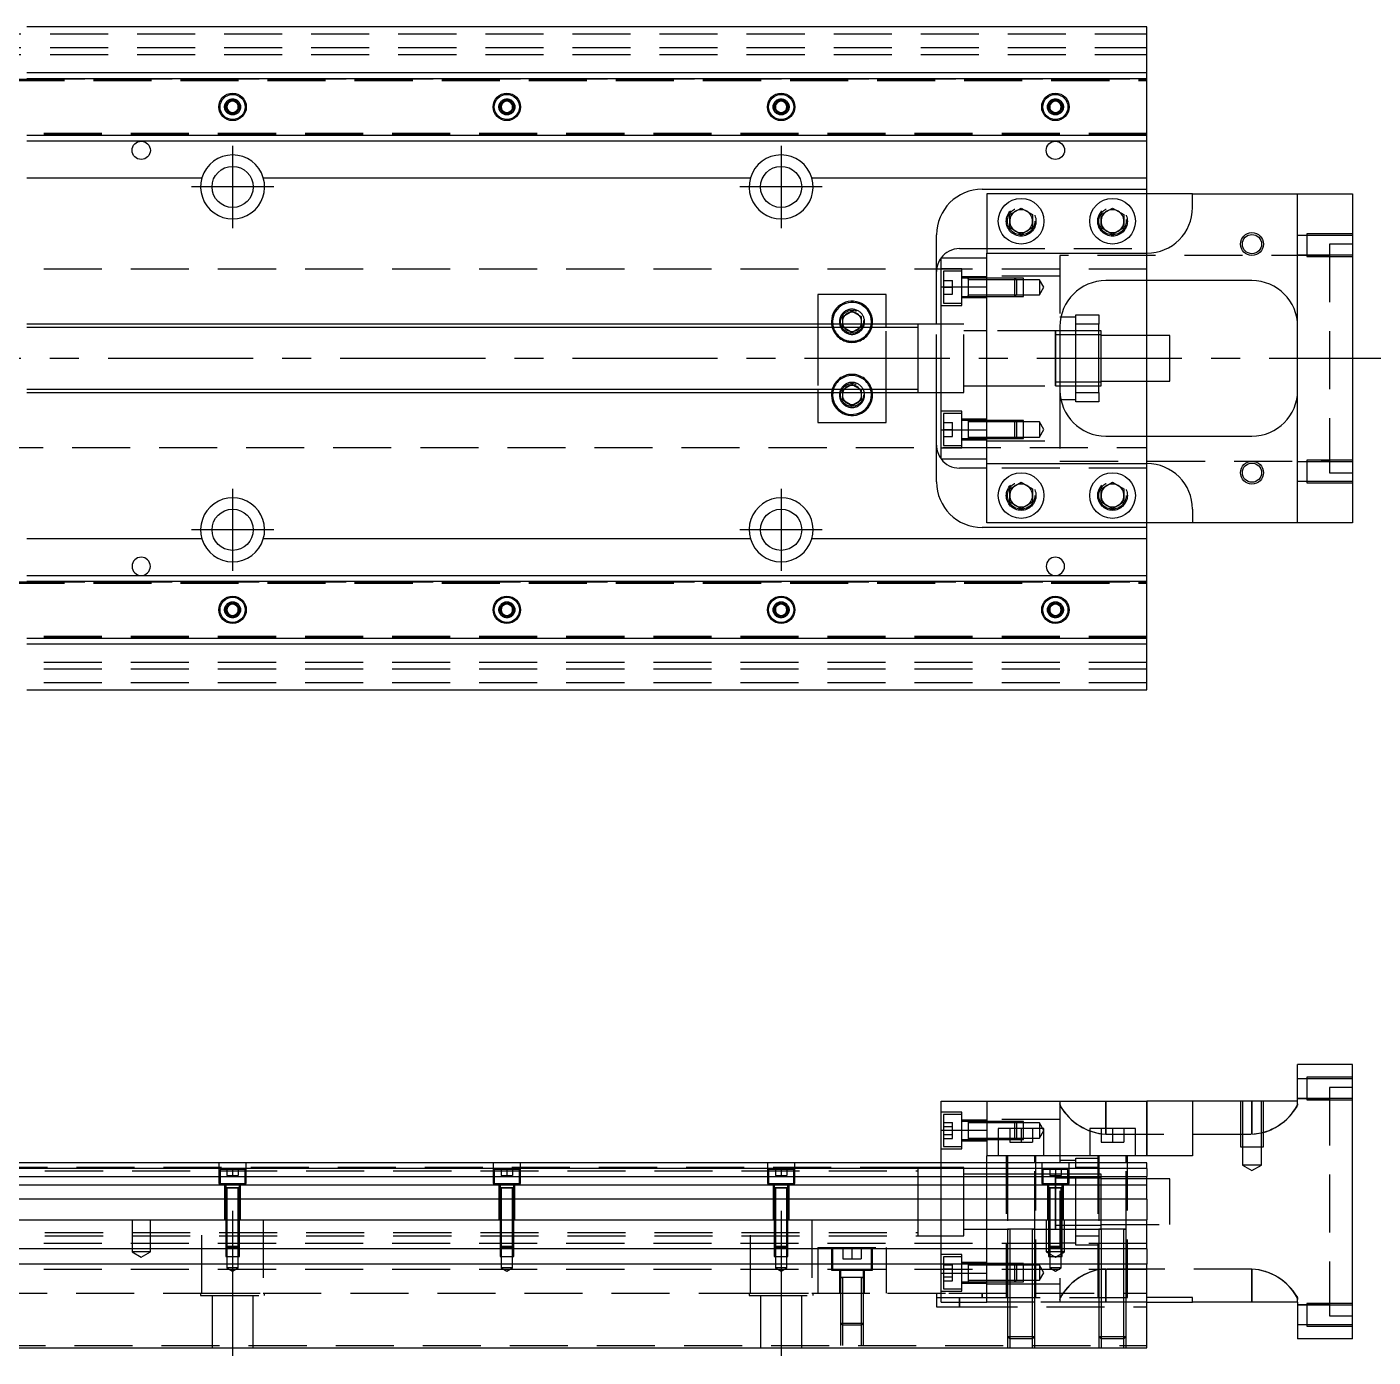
# Model space of a CAD drawing. Extents: x -10 to 845, y -268 to 77.
# Drawn here: x 395 to 689.5, y -218.4 to 72.5 of the extents above; entities that cross this region are included whole.
import ezdxf

# ---------------------------------------------------------------- set-up
doc = ezdxf.new("R2010")
doc.units = 0
doc.linetypes.add('CENTER', pattern=[50.8, 31.75, -6.35, 6.35, -6.35])
doc.linetypes.add('DASHED', pattern=[19.05, 12.7, -6.35])
doc.layers.get('0').update_dxf_attribs({"linetype": 'CONTINUOUS'})
doc.layers.add('CENTER', color=1, linetype='CENTER')

msp = doc.modelspace()

# ---------------------------------------------------------------- linework, layer by layer
at = {"color": 3, "linetype": 'DASHED'}
for p, q in [((0, 71), (640, 71)), ((0, 68), (640, 68)), ((0, 66.5), (640, 66.5)), ((390.5, 61.1), (640, 61.1)), ((390.5, 60.8), (640, 60.8)), ((395, 61.1147), (640, 61.1147)), ((438.5, 55), (438.52041, 55.24661)), ((498.5, 55), (498.52041, 55.24661)), ((558.5, 55), (558.52041, 55.24661)), ((618.5, 55), (618.52041, 55.24661)), ((640, 49.2), (390.5, 49.2)), ((640, 48.9), (390.5, 48.9)), ((640, 48.8853), (395, 48.8853)), ((640, 24), (640, 36)), ((609.5, 30), (609.520026, 30.346056)), ((635.477798, 30.364306), (635.5, 30)), ((675, 26.848738), (673, 26.848738)), ((675, 27.248732), (675, 22.248742)), ((685, 27.248732), (675, 27.248732)), ((685, 26.848738), (675, 26.848738)), ((605, 24), (640, 24)), ((640, 23), (640, 24)), ((680, 25), (680, -25)), ((685, 25), (680, 25)), ((605, 15.652476), (605, 22)), ((621, 22.5), (621, 7)), ((680, 22.5), (621, 22.5)), ((640, 17), (640, 23)), ((673, 22.648738), (675, 22.648738)), ((675, 22.648738), (685, 22.648738)), ((675, 22.248742), (685, 22.248742)), ((640, 19.5), (61.969694, 19.5)), ((599.5, 19.55635), (595, 19.55635)), ((595.5, 19.05635), (595.5, 12.05635)), ((599.5, 19.05635), (595.5, 19.05635)), ((599.5, 11.55635), (599.5, 19.55635)), ((605, 17.80635), (599.5, 17.80635)), ((621, 18), (605, 18)), ((595.5, 17.05635), (597.5, 17.05635)), ((595.5, 15.55635), (597.5, 15.55635)), ((597.5, 15.55635), (597.5, 17.05635)), ((597.5, 14.05635), (597.5, 15.55635)), ((600.9, 17.55635), (599.5, 17.55635)), ((600.9, 17.55635), (600.895, 17.55635)), ((600.9, 17.556354), (600.9, 13.556344)), ((600.9, 17.556354), (600.9, 13.556344)), ((600.9, 17.55635), (600.9, 17.339888)), ((600.9, 17.33964), (600.9, 17.55635)), ((600.905, 17.55635), (600.9, 17.55635)), ((605, 17.55635), (600.9, 17.55635)), ((600.9, 17.339888), (600.9, 13.77281)), ((605, 17.20635), (600.9, 17.20635)), ((611.15, 17.55635), (605, 17.55635)), ((611.150006, 17.556344), (605, 17.556344)), ((611.5, 17.20635), (605, 17.20635)), ((611.15, 13.55635), (611.15, 17.55635)), ((611.5, 17.20635), (611.15, 17.55635)), ((613, 17.556344), (611.150006, 17.556344)), ((611.5, 17.20635), (611.5, 13.90635)), ((613, 17.20635), (611.5, 17.20635)), ((613, 13.556354), (613, 17.556344)), ((616.5, 17.20635), (613, 17.20635)), ((616.5, 17.20635), (616.5, 13.90635)), ((617.452628, 15.55635), (616.5, 17.20635)), ((616.5, 13.90635), (617.452628, 15.55635)), ((595.5, 14.05635), (597.5, 14.05635)), ((595.5, 12.05635), (599.5, 12.05635)), ((599.5, 13.55635), (600.9, 13.55635)), ((599.5, 13.30635), (605, 13.30635)), ((600.895, 13.55635), (600.9, 13.55635)), ((600.9, 13.90635), (605, 13.90635)), ((600.9, 13.55635), (600.9, 13.773016)), ((600.9, 13.77281), (600.9, 13.55635)), ((600.9, 13.55635), (600.905, 13.55635)), ((600.9, 13.55635), (605, 13.55635)), ((605, 13.90635), (611.5, 13.90635)), ((605, 13.556354), (611.150006, 13.556354)), ((605, 13.55635), (611.15, 13.55635)), ((611.15, 13.55635), (611.5, 13.90635)), ((611.150006, 13.556354), (613, 13.556354)), ((611.5, 13.90635), (613, 13.90635)), ((613, 13.90635), (616.5, 13.90635)), ((595, 11.55635), (599.5, 11.55635)), ((621.202042, 9), (621, 9)), ((568, 7.5), (568, 6.75)), ((568, 6.75), (568, -6.75)), ((573.5, 6.8453), (573.5, 7.5)), ((573.665064, 6.75), (573.5, 6.8453)), ((575.5, 5.690598), (573.665064, 6.75)), ((577.334936, 6.75), (575.5, 5.690598)), ((577.5, 6.8453), (577.334936, 6.75)), ((577.5, 7.5), (577.5, 6.8453)), ((577.983582, 8.286038), (578, 8)), ((583, 6.75), (583, 7.5)), ((583, -6.75), (583, 6.75)), ((594, -7.5), (594, 7.5)), ((600, 7.5), (595, 7.5)), ((600, -7.5), (600, 7.5)), ((605, 6), (600, 6)), ((620, 6), (605, 6)), ((620, 6), (619.995, 6)), ((620, -6.000006), (620, 6.000006)), ((620, 6), (620, -5.999164)), ((621, 6), (620, 6)), ((620.005, 6), (620, 6)), ((624.5, 6), (621, 6)), ((629.5, 6), (624.5, 6)), ((621, 5.125), (620, 5.125)), ((640, -5), (640, 5)), ((573.665064, -6.75), (575.5, -5.690598)), ((575.5, -5.690598), (577.334936, -6.75)), ((620, -5.125), (621, -5.125)), ((568, -6.75), (568, -7.5)), ((573, -8), (573.018502, -7.696412)), ((573.5, -6.8453), (573.665064, -6.75)), ((573.5, -7.5), (573.5, -6.8453)), ((577.334936, -6.75), (577.5, -6.8453)), ((577.5, -6.8453), (577.5, -7.5)), ((583, -7.5), (583, -6.75)), ((595, -7.5), (600, -7.5)), ((600, -6), (605, -6)), ((605, -6), (620, -6)), ((619.995, -6), (620, -6)), ((620, -5.999164), (620, -6)), ((620, -6), (621, -6)), ((620, -6), (620.005, -6)), ((621, -6), (624.5, -6)), ((621, -7), (621, -22.5)), ((624.5, -6), (629.5, -6)), ((599.5, -11.55635), (595, -11.55635)), ((599.5, -19.55635), (599.5, -11.55635)), ((621, -9), (621.202042, -9)), ((595.5, -12.05635), (595.5, -19.05635)), ((599.5, -12.05635), (595.5, -12.05635)), ((595.5, -14.05635), (597.5, -14.05635)), ((597.5, -15.55635), (597.5, -14.05635)), ((605, -13.30635), (599.5, -13.30635)), ((600.9, -13.55635), (599.5, -13.55635)), ((600.9, -13.55635), (600.895, -13.55635)), ((600.9, -13.556344), (600.9, -17.556354)), ((600.9, -13.55635), (600.9, -13.77281)), ((600.905, -13.55635), (600.9, -13.55635)), ((605, -13.55635), (600.9, -13.55635)), ((600.9, -13.77281), (600.9, -17.339888)), ((605, -13.90635), (600.9, -13.90635)), ((611.15, -13.55635), (605, -13.55635)), ((611.15, -13.556352), (605, -13.556354)), ((611.5, -13.90635), (605, -13.90635)), ((611.15, -17.55635), (611.15, -13.55635)), ((611.5, -13.90635), (611.15, -13.55635)), ((613, -13.556354), (611.15, -13.556352)), ((611.5, -13.90635), (611.5, -17.20635)), ((613, -13.90635), (611.5, -13.90635)), ((613, -17.556344), (613, -13.556354)), ((616.5, -13.90635), (613, -13.90635)), ((616.5, -13.90635), (616.5, -17.20635)), ((617.452628, -15.55635), (616.5, -13.90635)), ((595.5, -15.55635), (597.5, -15.55635)), ((595.5, -17.05635), (597.5, -17.05635)), ((597.5, -17.05635), (597.5, -15.55635)), ((599.5, -17.55635), (600.9, -17.55635)), ((600.895, -17.55635), (600.9, -17.55635)), ((600.9, -17.20635), (605, -17.20635)), ((600.9, -17.339888), (600.9, -17.55635)), ((600.9, -17.55635), (600.905, -17.55635)), ((600.9, -17.55635), (605, -17.55635)), ((605, -22), (605, -15.652476)), ((605, -17.20635), (611.5, -17.20635)), ((605, -17.556344), (611.15, -17.556346)), ((605, -17.55635), (611.15, -17.55635)), ((611.15, -17.55635), (611.5, -17.20635)), ((611.15, -17.556346), (613, -17.556344)), ((611.5, -17.20635), (613, -17.20635)), ((613, -17.20635), (616.5, -17.20635)), ((616.5, -17.20635), (617.452628, -15.55635)), ((640, -23), (640, -17)), ((61.969694, -19.5), (640, -19.5)), ((595, -19.55635), (599.5, -19.55635)), ((595.5, -19.05635), (599.5, -19.05635)), ((599.5, -17.80635), (605, -17.80635)), ((605, -18), (621, -18)), ((621, -22.5), (680, -22.5)), ((640, -24), (640, -23)), ((675, -22.648738), (673, -22.648738)), ((675, -22.248742), (675, -27.248732)), ((685, -22.248742), (675, -22.248742)), ((685, -22.648738), (675, -22.648738)), ((640, -24), (605, -24)), ((640, -36), (640, -24)), ((680, -25), (685, -25)), ((673, -26.848738), (675, -26.848738)), ((675, -26.848738), (685, -26.848738)), ((675, -27.248732), (685, -27.248732)), ((609.5, -30), (609.520026, -29.653944)), ((629.5, -30), (629.520026, -29.653944)), ((390.5, -48.9), (640, -48.9)), ((390.5, -49.2), (640, -49.2)), ((395, -48.8853), (640, -48.8853)), ((441.477374, -54.74045), (441.5, -55)), ((501.477374, -54.74045), (501.5, -55)), ((561.477374, -54.74045), (561.5, -55)), ((621.477374, -54.74045), (621.5, -55)), ((640, -60.8), (390.5, -60.8)), ((640, -61.1), (390.5, -61.1)), ((640, -61.1147), (395, -61.1147)), ((640, -66.5), (0, -66.5)), ((640, -68), (0, -68)), ((640, -71), (0, -71)), ((675, -157.601262), (673, -157.601262)), ((675, -157.201268), (675, -162.201258)), ((685, -157.201268), (675, -157.201268)), ((685, -157.601262), (675, -157.601262)), ((673, -161.801262), (675, -161.801262)), ((680, -161.95), (673, -161.95)), ((675, -161.801262), (685, -161.801262)), ((680, -159.45), (680, -209.45)), ((685, -159.45), (680, -159.45)), ((599.5, -164.89365), (595, -164.89365)), ((599.5, -172.89365), (599.5, -164.89365)), ((621, -162.45), (621, -163.066596)), ((621, -163.066596), (621, -205.833404)), ((621.033404, -163.351224), (621, -163.066596)), ((621, -163.066596), (621.037764, -163.37036)), ((621.131428, -163.66502), (621.033404, -163.351224)), ((631, -169.710598), (631, -162.45)), ((631, -162.45), (631, -169.710598)), ((640, -162.45), (640, -174.45)), ((660.500006, -162.45), (660.500006, -172.45)), ((660.9, -162.45), (660.9, -172.45)), ((663, -162.45), (663, -169.710598)), ((663, -169.710598), (663, -162.45)), ((665.1, -172.45), (665.1, -162.45)), ((665.499994, -172.45), (665.499994, -162.45)), ((672.868572, -163.66502), (672.966596, -163.351224)), ((673, -163.066596), (672.962236, -163.37036)), ((672.966596, -163.351224), (673, -163.066596)), ((673, -163.066596), (673, -162.45)), ((675, -162.201258), (685, -162.201258)), ((595.5, -165.39365), (595.5, -168.89365)), ((599.5, -165.39365), (595.5, -165.39365)), ((595.5, -167.1616), (597.5, -167.1616)), ((597.5, -168.027626), (597.5, -167.1616)), ((605, -166.64365), (599.5, -166.64365)), ((600.9, -166.89365), (599.5, -166.89365)), ((600.9, -166.89365), (600.895, -166.89365)), ((600.9, -166.893646), (600.9, -167.47866)), ((600.9, -166.893646), (600.9, -170.893656)), ((600.9, -166.89365), (600.9, -167.110318)), ((600.905, -166.89365), (600.9, -166.89365)), ((605, -166.89365), (600.9, -166.89365)), ((600.9, -167.110318), (600.9, -167.478664)), ((605, -167.24365), (600.9, -167.24365)), ((600.9, -167.47866), (600.9, -168.753604)), ((600.9, -167.478664), (600.9, -168.89365)), ((621, -166.45), (605, -166.45)), ((611.15, -166.89365), (605, -166.89365)), ((611.15, -166.893654), (605, -166.893656)), ((611.5, -167.24365), (605, -167.24365)), ((611.15, -168.89365), (611.15, -166.89365)), ((611.5, -167.24365), (611.15, -166.89365)), ((613, -166.893656), (611.15, -166.893654)), ((611.5, -167.24365), (611.5, -168.89365)), ((613, -167.24365), (611.5, -167.24365)), ((613, -170.893646), (613, -166.893656)), ((616.5, -167.24365), (613, -167.24365)), ((616.5, -167.24365), (616.5, -170.54365)), ((617.452628, -168.89365), (616.5, -167.24365)), ((595.5, -168.027626), (597.5, -168.027626)), ((595.5, -168.89365), (595.5, -172.39365)), ((595.5, -169.759676), (597.5, -169.759676)), ((595.5, -170.625702), (597.5, -170.625702)), ((597.5, -169.759676), (597.5, -168.027626)), ((597.5, -170.625702), (597.5, -169.759676)), ((600.9, -168.753604), (600.9, -169.033698)), ((600.9, -168.89365), (600.9, -170.893656)), ((600.9, -168.89365), (600.9, -170.30871)), ((600.9, -169.033698), (600.9, -170.308714)), ((600.9, -170.30871), (600.9, -170.676942)), ((600.9, -170.308714), (600.9, -170.893656)), ((600.9, -170.54365), (605, -170.54365)), ((600.9, -170.676942), (600.9, -170.89365)), ((605, -170.54365), (611.5, -170.54365)), ((610, -168.45), (610, -171.45)), ((611.15, -170.89365), (611.15, -168.89365)), ((611.15, -170.89365), (611.5, -170.54365)), ((611.5, -168.89365), (611.5, -170.54365)), ((611.5, -170.54365), (613, -170.54365)), ((612.5, -168.45), (612.5, -171.45)), ((613, -170.54365), (616.5, -170.54365)), ((615, -168.45), (615, -171.45)), ((616.5, -170.54365), (617.452628, -168.89365)), ((630, -168.45), (630, -171.45)), ((631, -169.710598), (663, -169.710598)), ((632.5, -168.45), (632.5, -171.45)), ((635, -168.45), (635, -171.45)), ((663, -169.710598), (665.500674, -169.35194)), ((595, -172.89365), (599.5, -172.89365)), ((595.5, -172.39365), (599.5, -172.39365)), ((599.5, -170.89365), (600.9, -170.89365)), ((599.5, -171.14365), (605, -171.14365)), ((600.895, -170.89365), (600.9, -170.89365)), ((600.9, -170.89365), (600.905, -170.89365)), ((600.9, -170.89365), (605, -170.89365)), ((605, -170.893646), (611.15, -170.893648)), ((605, -170.89365), (611.15, -170.89365)), ((610, -171.45), (612.5, -171.45)), ((611.15, -170.893648), (613, -170.893646)), ((612.5, -171.45), (615, -171.45)), ((630, -171.45), (632.5, -171.45)), ((632.5, -171.45), (635, -171.45)), ((660.500006, -172.45), (665.499994, -172.45)), ((660.9, -172.45), (660.9, -176.45)), ((665.1, -176.45), (665.1, -172.45)), ((437, -175.95), (437, -180.45)), ((443, -180.45), (443, -175.95)), ((497, -175.95), (497, -180.45)), ((503, -180.45), (503, -175.95)), ((557, -175.95), (557, -180.45)), ((563, -180.45), (563, -175.95)), ((595, -188.45), (595, -175.95)), ((605, -188.45), (605, -175.95)), ((609.25, -174.45), (609.25, -205.45)), ((609.5, -174.45), (609.5, -175.95)), ((609.5, -175.95), (609.5, -190.455)), ((615.5, -175.95), (615.5, -174.45)), ((615.5, -190.455), (615.5, -175.95)), ((615.75, -205.45), (615.75, -174.45)), ((617, -175.95), (617, -180.45)), ((624.5, -175.45), (621, -175.45)), ((623, -180.45), (623, -175.95)), ((624.5, -174.95), (629.5, -174.95)), ((624.5, -175.95), (624.5, -174.95)), ((624.5, -176.95), (624.5, -175.95)), ((629.25, -174.45), (629.25, -205.45)), ((629.5, -174.45), (629.5, -175.95)), ((629.5, -175.95), (629.5, -190.455)), ((635.5, -175.95), (635.5, -174.45)), ((635.5, -190.455), (635.5, -175.95)), ((635.75, -205.45), (635.75, -174.45)), ((665.1, -176.45), (660.9, -176.45)), ((660.9, -176.45), (663, -177.662436)), ((663, -177.662436), (665.1, -176.45)), ((37, -177.7), (590, -177.7)), ((590, -176.95), (390.5, -176.95)), ((442.75, -177.45), (437.25, -177.45)), ((437.25, -177.45), (437.25, -180.45)), ((438.75, -177.45), (438.75, -178.75)), ((438.75, -178.75), (440, -178.75)), ((440, -177.45), (440, -178.75)), ((440, -178.75), (441.25, -178.75)), ((441.25, -177.45), (441.25, -178.75)), ((442.75, -180.45), (442.75, -177.45)), ((502.75, -177.45), (497.25, -177.45)), ((497.25, -177.45), (497.25, -180.45)), ((498.75, -177.45), (498.75, -178.75)), ((498.75, -178.75), (500, -178.75)), ((500, -177.45), (500, -178.75)), ((500, -178.75), (501.25, -178.75)), ((501.25, -177.45), (501.25, -178.75)), ((502.75, -180.45), (502.75, -177.45)), ((562.75, -177.45), (557.25, -177.45)), ((557.25, -177.45), (557.25, -180.45)), ((558.75, -177.45), (558.75, -178.75)), ((558.75, -178.75), (560, -178.75)), ((560, -177.45), (560, -178.75)), ((560, -178.75), (561.25, -178.75)), ((561.25, -177.45), (561.25, -178.75)), ((562.75, -180.45), (562.75, -177.45)), ((590, -176.95), (589.995, -176.95)), ((590, -177.498872), (590, -176.95)), ((590.005, -176.95), (590, -176.95)), ((595, -176.95), (590, -176.95)), ((590, -184.249934), (590, -177.498872)), ((600, -176.95), (595, -176.95)), ((600, -184.45), (600, -176.95)), ((605, -178.45), (600, -178.45)), ((609.5, -178.45), (605, -178.45)), ((615.5, -178.45), (609.5, -178.45)), ((617.25, -178.45), (615.5, -178.45)), ((622.75, -177.45), (617.25, -177.45)), ((617.25, -177.45), (617.25, -180.45)), ((620.005, -178.45), (617.25, -178.45)), ((618.75, -177.45), (618.75, -178.75)), ((618.75, -178.75), (620, -178.75)), ((621, -178.45), (619.995, -178.45)), ((620, -177.45), (620, -178.75)), ((620, -178.45), (620, -180.449258)), ((620, -179.124966), (620, -178.45)), ((620, -178.75), (621.25, -178.75)), ((622.75, -178.45), (621, -178.45)), ((621.25, -177.45), (621.25, -178.75)), ((622.75, -180.45), (622.75, -177.45)), ((624.5, -178.45), (622.75, -178.45)), ((629.5, -176.95), (624.5, -176.95)), ((624.5, -191.95), (624.5, -176.95)), ((629.5, -178.45), (624.5, -178.45)), ((630, -178.45), (629.5, -178.45)), ((630, -184.45), (630, -178.45)), ((635.5, -179.45), (630, -179.45)), ((640, -179.45), (635.5, -179.45)), ((645, -179.45), (640, -179.45)), ((645, -184.45), (645, -179.45)), ((437, -180.45), (443, -180.45)), ((438.25, -180.45), (438.25, -188.45)), ((441.500006, -181.45), (438.499994, -181.45)), ((439.998804, -181.45), (438.499994, -181.45)), ((438.5, -180.45), (438.5, -181.45)), ((438.5, -181.445), (438.5, -181.45)), ((438.5, -181.45), (438.62467, -181.45)), ((438.624678, -181.45), (438.5, -181.45)), ((438.5, -181.45), (438.5, -181.455)), ((438.5, -181.45), (438.5, -188.45)), ((438.62467, -181.45), (441.375392, -181.45)), ((439.998804, -181.45), (438.624678, -181.45)), ((438.75, -181.45), (438.75, -188.45)), ((441.500006, -181.45), (439.998804, -181.45)), ((441.37533, -181.45), (439.998804, -181.45)), ((441.25, -188.45), (441.25, -181.45)), ((441.5, -181.45), (441.37533, -181.45)), ((441.375392, -181.45), (441.5, -181.45)), ((441.5, -181.45), (441.5, -180.45)), ((441.5, -181.45), (441.5, -181.445)), ((441.5, -181.455), (441.5, -181.45)), ((441.5, -188.45), (441.5, -181.45)), ((441.75, -188.45), (441.75, -180.45)), ((497, -180.45), (503, -180.45)), ((498.25, -180.45), (498.25, -188.45)), ((501.500006, -181.45), (498.499994, -181.45)), ((499.998804, -181.45), (498.499994, -181.45)), ((498.5, -180.45), (498.5, -181.45)), ((498.5, -181.445), (498.5, -181.45)), ((498.5, -181.45), (498.62467, -181.45)), ((498.624678, -181.45), (498.5, -181.45)), ((498.5, -181.45), (498.5, -181.455)), ((498.5, -181.45), (498.5, -188.45)), ((498.62467, -181.45), (501.375392, -181.45)), ((499.998804, -181.45), (498.624678, -181.45)), ((498.75, -181.45), (498.75, -188.45)), ((501.500006, -181.45), (499.998804, -181.45)), ((501.37533, -181.45), (499.998804, -181.45)), ((501.25, -188.45), (501.25, -181.45)), ((501.5, -181.45), (501.37533, -181.45)), ((501.375392, -181.45), (501.5, -181.45)), ((501.5, -181.45), (501.5, -180.45)), ((501.5, -181.45), (501.5, -181.445)), ((501.5, -181.455), (501.5, -181.45)), ((501.5, -188.45), (501.5, -181.45)), ((501.75, -188.45), (501.75, -180.45)), ((557, -180.45), (563, -180.45)), ((558.25, -180.45), (558.25, -188.45)), ((561.500006, -181.45), (558.499994, -181.45)), ((559.998804, -181.45), (558.499994, -181.45)), ((558.5, -180.45), (558.5, -181.45)), ((558.5, -181.445), (558.5, -181.45)), ((558.5, -181.45), (558.62467, -181.45)), ((558.624678, -181.45), (558.5, -181.45)), ((558.5, -181.45), (558.5, -181.455)), ((558.5, -181.45), (558.5, -188.45)), ((558.62467, -181.45), (561.375392, -181.45)), ((559.998804, -181.45), (558.624678, -181.45)), ((558.75, -181.45), (558.75, -188.45)), ((561.500006, -181.45), (559.998804, -181.45)), ((561.37533, -181.45), (559.998804, -181.45)), ((561.25, -188.45), (561.25, -181.45)), ((561.5, -181.45), (561.37533, -181.45)), ((561.375392, -181.45), (561.5, -181.45)), ((561.5, -181.45), (561.5, -180.45)), ((561.5, -181.45), (561.5, -181.445)), ((561.5, -181.455), (561.5, -181.45)), ((561.5, -188.45), (561.5, -181.45)), ((561.75, -188.45), (561.75, -180.45)), ((617, -180.45), (623, -180.45)), ((618.25, -180.45), (618.25, -188.45)), ((620, -181.45), (618.499994, -181.45)), ((618.5, -180.45), (618.5, -181.45)), ((618.5, -181.445), (618.5, -181.45)), ((618.5, -181.45), (618.62467, -181.45)), ((618.624678, -181.45), (618.5, -181.45)), ((618.5, -181.45), (618.5, -181.455)), ((618.5, -181.45), (618.5, -188.45)), ((618.62467, -181.45), (621.375392, -181.45)), ((619.998804, -181.45), (618.624678, -181.45)), ((618.75, -181.45), (618.75, -188.45)), ((621.37533, -181.45), (619.998804, -181.45)), ((620, -180.449258), (620, -181.449914)), ((620, -181.449788), (620, -189.575)), ((620, -181.449914), (620, -184.249974)), ((621.25, -188.45), (621.25, -181.45)), ((621.5, -181.45), (621.37533, -181.45)), ((621.375392, -181.45), (621.5, -181.45)), ((621.5, -181.45), (621.5, -180.45)), ((621.5, -181.45), (621.5, -181.445)), ((621.5, -181.455), (621.5, -181.45)), ((621.5, -188.45), (621.5, -181.45)), ((621.75, -188.45), (621.75, -180.45)), ((590, -184.650056), (590, -184.249934)), ((590, -188.45023), (590, -184.650056)), ((600, -188.45), (600, -184.45)), ((620, -184.249974), (620, -190.449164)), ((630, -190.45), (630, -184.45)), ((645, -189.45), (645, -184.45)), ((418, -188.45), (418, -195.45)), ((422, -195.45), (422, -188.45)), ((433.291796, -204.45), (433.291796, -188.45)), ((438.5, -188.45), (438.5, -194.2)), ((438.500006, -188.45), (438.500002, -194.2)), ((438.75, -188.45), (438.75, -194.45)), ((441.25, -194.45), (441.25, -188.45)), ((441.499998, -194.2), (441.499994, -188.45)), ((441.5, -194.2), (441.5, -188.45)), ((446.708204, -188.45), (446.708204, -204.45)), ((498.5, -188.45), (498.5, -194.2)), ((498.500006, -188.45), (498.500002, -194.2)), ((498.75, -188.45), (498.75, -194.45)), ((501.25, -194.45), (501.25, -188.45)), ((501.499998, -194.2), (501.499994, -188.45)), ((501.5, -194.2), (501.5, -188.45)), ((553.291796, -204.45), (553.291796, -188.45)), ((558.5, -188.45), (558.5, -194.2)), ((558.500006, -188.45), (558.500002, -194.2)), ((558.75, -188.45), (558.75, -194.45)), ((561.25, -194.45), (561.25, -188.45)), ((561.499998, -194.2), (561.499994, -188.45)), ((561.5, -194.2), (561.5, -188.45)), ((566.708204, -188.45), (566.708204, -204.45)), ((590, -191.400962), (590, -188.45023)), ((595, -194.75), (595, -188.45)), ((600, -191.95), (600, -188.45)), ((605, -194.75), (605, -188.45)), ((618, -188.45), (618, -195.45)), ((618.5, -188.45), (618.5, -194.2)), ((618.500006, -188.45), (618.500006, -194.200006)), ((618.75, -188.45), (618.75, -194.45)), ((621.25, -194.45), (621.25, -188.45)), ((621.499994, -194.200006), (621.499994, -188.45)), ((621.5, -194.2), (621.5, -188.45)), ((622, -195.45), (622, -188.45)), ((37, -191.2), (590, -191.2)), ((590, -191.949332), (590, -191.400962)), ((600, -190.45), (605, -190.45)), ((605, -190.45), (609.39999, -190.45)), ((609.39999, -190.45), (609.499994, -190.45)), ((615.500006, -190.45), (609.499994, -190.45)), ((609.5, -190.445), (609.5, -198.15)), ((609.5, -190.45), (609.84965, -190.45)), ((609.849602, -190.45), (609.5, -190.45)), ((615.15035, -190.45), (609.849602, -190.45)), ((610, -190.45), (610, -198.15)), ((615, -198.15), (615, -190.45)), ((615.150204, -190.45), (615.5, -190.45)), ((615.5, -190.45), (615.15035, -190.45)), ((615.5, -198.15), (615.5, -190.445)), ((615.500006, -190.45), (615.60001, -190.45)), ((615.60001, -190.45), (620.005, -190.45)), ((619.995, -190.45), (629.39999, -190.45)), ((620, -190.450006), (620, -189.575)), ((620, -190.449164), (620, -190.45)), ((620.005, -190.45), (629.5, -190.45)), ((629.39999, -190.45), (629.5, -190.45)), ((635.500006, -190.45), (629.499994, -190.45)), ((629.5, -190.445), (629.5, -198.15)), ((629.5, -190.45), (629.84965, -190.45)), ((629.849602, -190.45), (629.5, -190.45)), ((635.15035, -190.45), (629.849602, -190.45)), ((630, -189.45), (645, -189.45)), ((630, -190.45), (630, -198.15)), ((635, -198.15), (635, -190.45)), ((635.150204, -190.45), (635.5, -190.45)), ((635.5, -190.45), (635.15035, -190.45)), ((635.5, -198.15), (635.5, -190.445)), ((640, -193.6), (0, -193.6)), ((37, -191.95), (590, -191.95)), ((438.5, -194.2), (441.5, -194.2)), ((438.5, -194.2), (438.75, -194.45)), ((438.500002, -194.2), (438.500006, -194.75)), ((441.25, -194.45), (441.5, -194.2)), ((441.499994, -194.75), (441.499998, -194.2)), ((498.5, -194.2), (501.5, -194.2)), ((498.5, -194.2), (498.75, -194.45)), ((498.500002, -194.2), (498.500006, -194.75)), ((501.25, -194.45), (501.5, -194.2)), ((501.499994, -194.75), (501.499998, -194.2)), ((558.5, -194.2), (561.5, -194.2)), ((558.5, -194.2), (558.75, -194.45)), ((558.500002, -194.2), (558.500006, -194.75)), ((561.25, -194.45), (561.5, -194.2)), ((561.499994, -194.75), (561.499998, -194.2)), ((589.995, -191.95), (590, -191.95)), ((590, -191.95), (590, -191.949332)), ((590, -191.95), (590.005, -191.95)), ((590, -191.95), (595, -191.95)), ((595, -191.95), (600, -191.95)), ((618.5, -194.2), (621.5, -194.2)), ((618.5, -194.2), (618.75, -194.45)), ((618.500006, -194.200006), (618.500006, -194.75)), ((621, -193.45), (624.5, -193.45)), ((621.25, -194.45), (621.5, -194.2)), ((621.499994, -194.75), (621.499994, -194.200006)), ((624.5, -191.95), (629.5, -191.95)), ((624.5, -193.95), (624.5, -191.95)), ((629.5, -193.95), (624.5, -193.95)), ((422, -195.45), (418, -195.45)), ((418, -195.45), (420, -196.6047)), ((420, -196.6047), (422, -195.45)), ((438.500006, -194.75), (438.500006, -196.45)), ((438.500006, -196.45), (441.499994, -196.45)), ((441.25, -194.45), (438.75, -194.45)), ((438.75, -194.45), (438.75, -196.45)), ((438.75, -196.45), (438.75, -198.95)), ((441.25, -196.45), (441.25, -194.45)), ((441.25, -198.95), (441.25, -196.45)), ((441.499994, -196.45), (441.499994, -194.75)), ((498.500006, -194.75), (498.500006, -196.45)), ((498.500006, -196.45), (501.499994, -196.45)), ((501.25, -194.45), (498.75, -194.45)), ((498.75, -194.45), (498.75, -196.45)), ((498.75, -196.45), (498.75, -198.95)), ((501.25, -196.45), (501.25, -194.45)), ((501.25, -198.95), (501.25, -196.45)), ((501.499994, -196.45), (501.499994, -194.75)), ((558.500006, -194.75), (558.500006, -196.45)), ((558.500006, -196.45), (561.499994, -196.45)), ((561.25, -194.45), (558.75, -194.45)), ((558.75, -194.45), (558.75, -196.45)), ((558.75, -196.45), (558.75, -198.95)), ((561.25, -196.45), (561.25, -194.45)), ((561.25, -198.95), (561.25, -196.45)), ((561.499994, -196.45), (561.499994, -194.75)), ((568, -194.45), (583, -194.45)), ((568, -194.45), (568, -194.75)), ((568, -194.75), (568, -198.15)), ((571, -194.45), (571, -199.45)), ((571.25, -194.45), (571.25, -194.75)), ((571.25, -194.75), (571.25, -198.15)), ((573.5, -194.45), (573.5, -196.95)), ((573.5, -196.95), (575.5, -196.95)), ((575.5, -194.45), (575.5, -196.95)), ((575.5, -196.95), (577.5, -196.95)), ((577.5, -194.45), (577.5, -196.95)), ((579.75, -194.75), (579.75, -194.45)), ((579.75, -198.15), (579.75, -194.75)), ((580, -199.45), (580, -194.45)), ((583, -194.45), (583, -194.75)), ((583, -194.75), (583, -198.15)), ((595, -198.15), (595, -194.75)), ((599.5, -196.00635), (595, -196.00635)), ((595.5, -196.50635), (595.5, -198.15)), ((599.5, -196.50635), (595.5, -196.50635)), ((599.5, -204.00635), (599.5, -196.00635)), ((605, -198.15), (605, -194.75)), ((622, -195.45), (618, -195.45)), ((618, -195.45), (620, -196.6047)), ((618.500006, -194.75), (618.500006, -196.45)), ((618.500006, -196.45), (621.499994, -196.45)), ((621.25, -194.45), (618.75, -194.45)), ((618.75, -194.45), (618.75, -196.45)), ((618.75, -196.45), (618.75, -198.95)), ((620, -196.6047), (622, -195.45)), ((621.25, -196.45), (621.25, -194.45)), ((621.25, -198.95), (621.25, -196.45)), ((621.499994, -196.45), (621.499994, -194.75)), ((640, -199.3), (0, -199.3)), ((441.25, -198.95), (438.75, -198.95)), ((438.75, -198.95), (440, -199.671688)), ((440, -199.671688), (441.25, -198.95)), ((501.25, -198.95), (498.75, -198.95)), ((498.75, -198.95), (500, -199.671688)), ((500, -199.671688), (501.25, -198.95)), ((561.25, -198.95), (558.75, -198.95)), ((558.75, -198.95), (560, -199.671688)), ((560, -199.671688), (561.25, -198.95)), ((568, -198.15), (568, -204.45)), ((571, -199.45), (580, -199.45)), ((571.25, -198.15), (571.25, -199.45)), ((572.75, -199.45), (572.75, -204.45)), ((573, -199.45), (573, -201.05)), ((578, -201.05), (578, -199.45)), ((578.25, -204.45), (578.25, -199.45)), ((579.75, -199.45), (579.75, -198.15)), ((583, -198.15), (583, -204.45)), ((595, -200.102476), (595, -198.15)), ((595, -200.102476), (605, -200.102476)), ((595, -204.45), (595, -200.102476)), ((595.5, -198.15), (595.5, -200.00635)), ((595.5, -198.274298), (597.5, -198.274298)), ((595.5, -199.140324), (597.5, -199.140324)), ((595.5, -200.00635), (595.5, -203.50635)), ((597.5, -199.140324), (597.5, -198.274298)), ((597.5, -200.872374), (597.5, -199.140324)), ((605, -197.75635), (599.5, -197.75635)), ((600.9, -198.00635), (599.5, -198.00635)), ((600.9, -198.00635), (600.895, -198.00635)), ((600.9, -198.006344), (600.9, -198.15)), ((600.9, -198.006344), (600.9, -202.006354)), ((600.9, -198.00635), (600.9, -198.149586)), ((605, -198.00635), (600.9, -198.00635)), ((600.905, -198.00635), (600.9, -198.00635)), ((600.9, -198.149586), (600.9, -198.223016)), ((600.9, -198.15), (600.9, -198.59136)), ((600.9, -198.223016), (600.9, -198.591362)), ((605, -198.35635), (600.9, -198.35635)), ((600.9, -198.59136), (600.9, -199.866302)), ((600.9, -198.591362), (600.9, -200.00635)), ((600.9, -199.866302), (600.9, -200.146396)), ((600.9, -200.00635), (600.9, -202.006354)), ((600.9, -200.00635), (600.9, -201.421408)), ((600.9, -200.146396), (600.9, -201.421412)), ((609.5, -198.00635), (605, -198.00635)), ((609.5, -198.006354), (605, -198.006354)), ((605, -205.45), (605, -198.15)), ((609.5, -198.35635), (605, -198.35635)), ((610, -198.00635), (609.5, -198.00635)), ((610, -198.006354), (609.5, -198.006354)), ((609.5, -198.15), (609.5, -205.45)), ((610, -198.35635), (609.5, -198.35635)), ((611.15, -198.00635), (610, -198.00635)), ((611.15, -198.006352), (610, -198.006354)), ((610, -198.15), (610, -205.45)), ((611.5, -198.35635), (610, -198.35635)), ((611.15, -198.15), (611.15, -198.00635)), ((611.29365, -198.15), (611.15, -198.00635)), ((613, -198.006354), (611.15, -198.006352)), ((611.15, -200.00635), (611.15, -198.15)), ((611.15, -202.00635), (611.15, -200.00635)), ((611.5, -198.35635), (611.29365, -198.15)), ((611.5, -198.35635), (611.5, -200.00635)), ((613, -198.35635), (611.5, -198.35635)), ((611.5, -200.00635), (611.5, -201.65635)), ((613, -198.15), (613, -198.006354)), ((613, -202.006344), (613, -198.15)), ((616.5, -198.35635), (613, -198.35635)), ((615, -205.45), (615, -198.15)), ((615.5, -205.45), (615.5, -198.15)), ((616.5, -198.35635), (616.5, -201.65635)), ((617.452628, -200.00635), (616.5, -198.35635)), ((616.5, -201.65635), (617.452628, -200.00635)), ((621.25, -198.95), (618.75, -198.95)), ((618.75, -198.95), (620, -199.671688)), ((620, -199.671688), (621.25, -198.95)), ((629.619728, -199.29908), (629.49952, -199.318974)), ((629.5, -198.15), (629.5, -205.45)), ((629.619312, -199.299146), (631, -199.189402)), ((629.99996, -199.247024), (629.619728, -199.29908)), ((631, -199.189402), (629.99996, -199.247024)), ((630, -198.15), (630, -205.45)), ((663, -199.189402), (631, -199.189402)), ((631, -206.45), (631, -199.189402)), ((631, -199.189402), (631, -205.45)), ((635, -205.45), (635, -198.15)), ((635.5, -205.45), (635.5, -198.15)), ((663, -199.189402), (663, -206.45)), ((663, -206.45), (663, -199.189402)), ((578.000006, -201.05), (572.999994, -201.05)), ((578.000006, -201.05), (572.999994, -201.05)), ((578.000006, -201.05), (572.999994, -201.05)), ((573, -201.045), (573, -201.05)), ((573, -201.05), (573.257448, -201.05)), ((573.257468, -201.05), (573, -201.05)), ((573, -201.05), (573, -201.055)), ((573, -201.05), (573, -204.45)), ((577.742552, -201.05), (573.257468, -201.05)), ((573.4, -201.05), (573.4, -204.45)), ((577.6, -204.45), (577.6, -201.05)), ((578, -201.05), (577.742552, -201.05)), ((577.742602, -201.05), (578, -201.05)), ((578, -201.05), (578, -201.045)), ((578, -201.055), (578, -201.05)), ((578, -204.45), (578, -201.05)), ((595.5, -200.872374), (597.5, -200.872374)), ((595.5, -201.7384), (597.5, -201.7384)), ((597.5, -201.7384), (597.5, -200.872374)), ((599.5, -202.00635), (600.9, -202.00635)), ((599.5, -202.25635), (605, -202.25635)), ((600.895, -202.00635), (600.9, -202.00635)), ((600.9, -201.421408), (600.9, -201.78964)), ((600.9, -201.421412), (600.9, -202.006354)), ((600.9, -201.65635), (605, -201.65635)), ((600.9, -201.78964), (600.9, -202.00635)), ((600.9, -202.00635), (605, -202.00635)), ((600.9, -202.00635), (600.905, -202.00635)), ((605, -201.65635), (609.5, -201.65635)), ((605, -202.006344), (609.5, -202.006344)), ((605, -202.00635), (609.5, -202.00635)), ((605, -202.45), (609.5, -202.45)), ((609.5, -201.65635), (610, -201.65635)), ((609.5, -202.006344), (610, -202.006344)), ((609.5, -202.00635), (610, -202.00635)), ((609.5, -202.45), (610, -202.45)), ((610, -201.65635), (611.5, -201.65635)), ((610, -202.006344), (611.15, -202.006346)), ((610, -202.00635), (611.15, -202.00635)), ((610, -202.45), (615, -202.45)), ((611.15, -202.00635), (611.5, -201.65635)), ((611.15, -202.006346), (613, -202.006344)), ((611.5, -201.65635), (613, -201.65635)), ((613, -201.65635), (616.5, -201.65635)), ((615, -202.45), (615.5, -202.45)), ((615.5, -202.45), (621, -202.45)), ((386.708204, -204.45), (433.291796, -204.45)), ((433, -204.45), (433, -204.95)), ((433, -204.95), (447, -204.95)), ((433.291796, -204.45), (446.708204, -204.45)), ((435.5, -204.95), (435.5, -216.45)), ((444.5, -216.45), (444.5, -204.95)), ((446.708204, -204.45), (553.291796, -204.45)), ((447, -204.95), (447, -204.45)), ((553, -204.45), (553, -204.95)), ((553, -204.95), (567, -204.95)), ((553.291796, -204.45), (566.708204, -204.45)), ((555.5, -204.95), (555.5, -216.45)), ((564.5, -216.45), (564.5, -204.95)), ((566.708204, -204.45), (583.291796, -204.45)), ((567, -204.95), (567, -204.45)), ((573, -204.45), (573, -211.05)), ((573.000006, -204.45), (573.000006, -211.050006)), ((573.4, -204.45), (573.4, -211.45)), ((577.6, -211.45), (577.6, -204.45)), ((577.999994, -211.050006), (577.999994, -204.45)), ((578, -211.05), (578, -204.45)), ((583.291796, -204.45), (596.708204, -204.45)), ((594, -204.45), (594, -205.45)), ((594, -205.45), (604, -205.45)), ((594, -205.45), (594, -207.45)), ((595, -204.00635), (599.5, -204.00635)), ((595, -206.45), (595, -204.45)), ((595.5, -203.50635), (599.5, -203.50635)), ((596.708204, -204.45), (640, -204.45)), ((599, -207.45), (599, -205.45)), ((599, -205.45), (599, -206.45)), ((604, -205.45), (604, -204.45)), ((604, -204.45), (604, -205.45)), ((604, -205.45), (640, -205.45)), ((605, -206.45), (605, -205.45)), ((609.5, -205.45), (609.5, -213.95)), ((609.500006, -205.45), (609.500006, -213.950006)), ((610, -205.45), (610, -214.45)), ((615, -214.45), (615, -205.45)), ((615.499994, -213.950006), (615.499994, -205.45)), ((615.5, -213.95), (615.5, -205.45)), ((621.058008, -205.45085), (621, -205.833404)), ((621, -205.833404), (621.037764, -205.52964)), ((621, -205.833404), (621, -206.45)), ((629.5, -205.45), (629.5, -213.95)), ((629.500006, -205.45), (629.500006, -213.950006)), ((630, -205.45), (630, -214.45)), ((631, -205.45), (631, -206.45)), ((635, -214.45), (635, -205.45)), ((635.499994, -213.950006), (635.499994, -205.45)), ((635.5, -213.95), (635.5, -205.45)), ((672.868572, -205.23498), (672.966596, -205.548776)), ((673, -205.833404), (672.962236, -205.52964)), ((672.966596, -205.548776), (673, -205.833404)), ((673, -206.45), (673, -205.833404)), ((594, -207.45), (599, -207.45)), ((595, -206.45), (605, -206.45)), ((599, -206.45), (599, -207.45)), ((599, -207.45), (640, -207.45)), ((609.5, -206.45), (605, -206.45)), ((610, -206.45), (609.5, -206.45)), ((615, -206.45), (610, -206.45)), ((615.5, -206.45), (615, -206.45)), ((629.5, -206.45), (615.5, -206.45)), ((630, -206.45), (629.5, -206.45)), ((635, -206.45), (630, -206.45)), ((635.5, -206.45), (635, -206.45)), ((640, -206.45), (635.5, -206.45)), ((673, -206.95), (680, -206.95)), ((675, -207.098738), (673, -207.098738)), ((675, -206.698742), (675, -211.698732)), ((685, -206.698742), (675, -206.698742)), ((685, -207.098738), (675, -207.098738)), ((573, -211.05), (578, -211.05)), ((573, -211.05), (573.4, -211.45)), ((573.000006, -211.050006), (573.000006, -215.95)), ((577.6, -211.45), (573.4, -211.45)), ((573.4, -211.45), (573.4, -215.95)), ((577.6, -211.45), (578, -211.05)), ((577.6, -215.95), (577.6, -211.45)), ((577.999994, -215.95), (577.999994, -211.050006)), ((673, -211.298738), (675, -211.298738)), ((675, -211.298738), (685, -211.298738)), ((675, -211.698732), (685, -211.698732)), ((680, -209.45), (685, -209.45)), ((609.5, -213.95), (615.5, -213.95)), ((609.5, -213.95), (610, -214.45)), ((609.500006, -213.950006), (609.500006, -216.45)), ((615, -214.45), (610, -214.45)), ((610, -214.45), (610, -216.45)), ((615, -214.45), (615.5, -213.95)), ((615, -216.45), (615, -214.45)), ((615.499994, -216.45), (615.499994, -213.950006)), ((629.5, -213.95), (635.5, -213.95)), ((629.5, -213.95), (630, -214.45)), ((629.500006, -213.950006), (629.500006, -216.45)), ((635, -214.45), (630, -214.45)), ((630, -214.45), (630, -216.45)), ((635, -214.45), (635.5, -213.95)), ((635, -216.45), (635, -214.45)), ((635.499994, -216.45), (635.499994, -213.950006)), ((62.499994, -215.95), (640, -215.95))]:
    msp.add_line(p, q, dxfattribs=at)
at = {"color": 7, "linetype": 'CONTINUOUS'}
for p, q in [((640, 72.5), (395, 72.5)), ((640, 62.5), (640, 72.5)), ((395, 62.5), (640, 62.5)), ((640, 61.247728), (640, 62.5)), ((395, 61.247728), (640, 61.247728)), ((640, 48.752272), (640, 61.247728)), ((438.75, 55.721688), (440, 56.443376)), ((440, 56.443376), (441.25, 55.721688)), ((498.75, 55.721688), (500, 56.443376)), ((500, 56.443376), (501.25, 55.721688)), ((558.75, 55.721688), (560, 56.443376)), ((560, 56.443376), (561.25, 55.721688)), ((618.75, 55.721688), (620, 56.443376)), ((620, 56.443376), (621.25, 55.721688)), ((438.75, 54.278312), (438.75, 55.721688)), ((440, 53.556624), (438.75, 54.278312)), ((441.25, 54.278312), (440, 53.556624)), ((441.25, 55.721688), (441.25, 54.278312)), ((498.75, 54.278312), (498.75, 55.721688)), ((500, 53.556624), (498.75, 54.278312)), ((501.25, 54.278312), (500, 53.556624)), ((501.25, 55.721688), (501.25, 54.278312)), ((558.75, 54.278312), (558.75, 55.721688)), ((560, 53.556624), (558.75, 54.278312)), ((561.25, 54.278312), (560, 53.556624)), ((561.25, 55.721688), (561.25, 54.278312)), ((618.75, 54.278312), (618.75, 55.721688)), ((620, 53.556624), (618.75, 54.278312)), ((621.25, 54.278312), (620, 53.556624)), ((621.25, 55.721688), (621.25, 54.278312)), ((640, 48.752272), (395, 48.752272)), ((640, 47.5), (395, 47.5)), ((640, 47.5), (640, 48.752272)), ((640, 39.5), (640, 47.5)), ((395, 39.5), (433.291796, 39.5)), ((446.708204, 39.5), (553.291796, 39.5)), ((566.708204, 39.5), (640, 39.5)), ((640, 37), (640, 39.5)), ((604, 37), (640, 37)), ((605, 36), (605, 23)), ((650, 36), (605, 36)), ((640, 36), (640, 37)), ((650, 33), (650, 36)), ((650, 36), (673, 36)), ((673, -36), (673, 36)), ((673, 36), (685, 36)), ((685, 36), (685, -36)), ((610, 31.443376), (612.5, 32.886752)), ((612.5, 32.886752), (615, 31.443376)), ((630, 31.443376), (632.5, 32.886752)), ((632.5, 32.886752), (635, 31.443376)), ((610, 28.556624), (610, 31.443376)), ((615, 31.443376), (615, 28.556624)), ((630, 28.556624), (630, 31.443376)), ((635, 31.443376), (635, 28.556624)), ((594, 7.5), (594, 27)), ((612.5, 27.113248), (610, 28.556624)), ((615, 28.556624), (612.5, 27.113248)), ((632.5, 27.113248), (630, 28.556624)), ((635, 28.556624), (632.5, 27.113248)), ((599, 24), (605, 24)), ((595, 22), (605, 22)), ((595, 15.652476), (595, 22)), ((605, 15.652476), (605, 23)), ((605, 23), (640, 23)), ((595, 15.652476), (605, 15.652476)), ((595, -15.652476), (595, 15.652476)), ((605, -15.652476), (605, 15.652476)), ((605, -15.652476), (605, 15.652476)), ((663, 17), (631, 17)), ((640, 5), (640, 17)), ((583, 14), (568, 14)), ((568, 14), (568, 7.5)), ((583, 7.5), (583, 14)), ((573.5, 9.1547), (575.5, 10.309402)), ((573.5, 7.5), (573.5, 9.1547)), ((575.5, 10.309402), (577.5, 9.1547)), ((577.5, 9.1547), (577.5, 7.5)), ((624.5, 9), (621.202042, 9)), ((624.5, 9.5), (629.5, 9.5)), ((624.5, 7.5), (624.5, 9.5)), ((629.5, 9.5), (629.5, 7.5)), ((590, 7.5), (395, 7.5)), ((590, 7.5), (589.995, 7.5)), ((590, -7.500006), (590, 7.500006)), ((590, 6.75), (590, 7.500006)), ((590, 6.951128), (590, 7.5)), ((595, 7.5), (590, 7.5)), ((590.005, 7.5), (590, 7.5)), ((590, -6.951128), (590, 6.951128)), ((590, -6.75), (590, 6.75)), ((621, 7), (621, -7)), ((629.5, 7.5), (624.5, 7.5)), ((624.5, -7.5), (624.5, 7.5)), ((629.5, -7.5), (629.5, 7.5)), ((630, 6), (629.5, 6)), ((630, -6), (630, 6)), ((624.5, 5.125), (621, 5.125)), ((629.5, 5.125), (624.5, 5.125)), ((630, 5.125), (629.5, 5.125)), ((645, 5), (630, 5)), ((645, -5), (645, 5)), ((621, -5.125), (624.5, -5.125)), ((624.5, -5.125), (629.5, -5.125)), ((629.5, -5.125), (630, -5.125)), ((630, -5), (645, -5)), ((640, -17), (640, -5)), ((395, -7.5), (590, -7.5)), ((568, -7.5), (568, -14)), ((573.5, -9.1547), (573.5, -7.5)), ((577.5, -7.5), (577.5, -9.1547)), ((583, -14), (583, -7.5)), ((589.995, -7.5), (590, -7.5)), ((590, -7.500006), (590, -6.75)), ((590, -7.5), (590, -6.951128)), ((590, -7.5), (595, -7.5)), ((590, -7.5), (590.005, -7.5)), ((594, -27), (594, -7.5)), ((624.5, -7.5), (629.5, -7.5)), ((624.5, -9.5), (624.5, -7.5)), ((629.5, -6), (630, -6)), ((629.5, -7.5), (629.5, -9.5)), ((575.5, -10.309402), (573.5, -9.1547)), ((577.5, -9.1547), (575.5, -10.309402)), ((621.202042, -9), (624.5, -9)), ((629.5, -9.5), (624.5, -9.5)), ((568, -14), (583, -14)), ((595, -15.652476), (605, -15.652476)), ((595, -22), (595, -15.652476)), ((605, -23), (605, -15.652476)), ((631, -17), (663, -17)), ((595, -22), (605, -22)), ((605, -23), (640, -23)), ((605, -36), (605, -23)), ((605, -24), (599, -24)), ((610, -28.556624), (612.5, -27.113248)), ((610, -31.443376), (610, -28.556624)), ((612.5, -27.113248), (615, -28.556624)), ((615, -28.556624), (615, -31.443376)), ((630, -28.556624), (632.5, -27.113248)), ((630, -31.443376), (630, -28.556624)), ((632.5, -27.113248), (635, -28.556624)), ((635, -28.556624), (635, -31.443376)), ((612.5, -32.886752), (610, -31.443376)), ((615, -31.443376), (612.5, -32.886752)), ((632.5, -32.886752), (630, -31.443376)), ((635, -31.443376), (632.5, -32.886752)), ((650, -33), (650, -36)), ((640, -37), (604, -37)), ((650, -36), (605, -36)), ((640, -37), (640, -36)), ((640, -39.5), (640, -37)), ((673, -36), (650, -36)), ((685, -36), (673, -36)), ((433.291796, -39.5), (395, -39.5)), ((553.291796, -39.5), (446.708204, -39.5)), ((640, -39.5), (566.708204, -39.5)), ((640, -47.5), (640, -39.5)), ((395, -47.5), (640, -47.5)), ((395, -48.752272), (640, -48.752272)), ((640, -48.752272), (640, -47.5)), ((640, -61.247728), (640, -48.752272)), ((438.75, -54.278312), (440, -53.556624)), ((438.75, -55.721688), (438.75, -54.278312)), ((440, -56.443376), (438.75, -55.721688)), ((440, -53.556624), (441.25, -54.278312)), ((441.25, -55.721688), (440, -56.443376)), ((441.25, -54.278312), (441.25, -55.721688)), ((498.75, -54.278312), (500, -53.556624)), ((498.75, -55.721688), (498.75, -54.278312)), ((500, -56.443376), (498.75, -55.721688)), ((500, -53.556624), (501.25, -54.278312)), ((501.25, -55.721688), (500, -56.443376)), ((501.25, -54.278312), (501.25, -55.721688)), ((558.75, -54.278312), (560, -53.556624)), ((558.75, -55.721688), (558.75, -54.278312)), ((560, -56.443376), (558.75, -55.721688)), ((560, -53.556624), (561.25, -54.278312)), ((561.25, -55.721688), (560, -56.443376)), ((561.25, -54.278312), (561.25, -55.721688)), ((618.75, -54.278312), (620, -53.556624)), ((618.75, -55.721688), (618.75, -54.278312)), ((620, -56.443376), (618.75, -55.721688)), ((620, -53.556624), (621.25, -54.278312)), ((621.25, -55.721688), (620, -56.443376)), ((621.25, -54.278312), (621.25, -55.721688)), ((640, -61.247728), (395, -61.247728)), ((640, -62.5), (640, -61.247728)), ((640, -62.5), (395, -62.5)), ((640, -72.5), (640, -62.5)), ((395, -72.5), (640, -72.5)), ((685, -154.45), (673, -154.45)), ((673, -162.45), (673, -154.45)), ((685, -214.45), (685, -154.45)), ((595, -162.45), (605, -162.45)), ((595, -168.797524), (595, -162.45)), ((605, -162.45), (605, -174.45)), ((605, -162.45), (640, -162.45)), ((640, -174.45), (640, -162.45)), ((650, -162.45), (640, -162.45)), ((673, -162.45), (650, -162.45)), ((650, -162.45), (650, -174.45)), ((595, -175.95), (595, -168.797524)), ((595, -168.797524), (605, -168.797524)), ((617.5, -168.45), (607.5, -168.45)), ((607.5, -168.45), (607.5, -174.45)), ((617.5, -174.45), (617.5, -168.45)), ((637.5, -168.45), (627.5, -168.45)), ((627.5, -168.45), (627.5, -174.45)), ((637.5, -174.45), (637.5, -168.45)), ((640, -175.95), (390.5, -175.95)), ((605, -175.95), (605, -174.45)), ((650, -174.45), (605, -174.45)), ((640, -177.202272), (640, -175.95)), ((640, -177.202272), (390.5, -177.202272)), ((390.5, -178.97668), (640, -178.97668)), ((590, -184.249932), (590, -176.949994)), ((620, -184.45), (620, -178.449994)), ((620, -190.450006), (620, -178.449994)), ((620, -179.325), (620, -180.45)), ((621, -179.325), (620, -179.325)), ((622.75, -179.325), (621, -179.325)), ((624.5, -179.325), (622.75, -179.325)), ((629.5, -179.325), (624.5, -179.325)), ((630, -179.325), (629.5, -179.325)), ((640, -177.202272), (640, -178.97668)), ((640, -180.873076), (640, -178.97668)), ((640, -180.873076), (390.5, -180.873076)), ((621.500006, -181.45), (618.499994, -181.45)), ((620, -180.45), (620, -181.449788)), ((621.500006, -181.45), (620, -181.45)), ((640, -183.927372), (640, -180.873076)), ((640, -183.927372), (390.5, -183.927372)), ((590, -188.45), (590, -184.249932)), ((640, -183.927372), (640, -188.45)), ((0, -188.45), (640, -188.45)), ((590, -191.950006), (590, -188.45)), ((640, -194.75), (640, -188.45)), ((620, -189.575), (630, -189.575)), ((640, -194.75), (0, -194.75)), ((640, -194.75), (640, -198.15)), ((640, -198.15), (0, -198.15)), ((640, -216.45), (640, -198.15)), ((650, -205.45), (640, -205.45)), ((650, -206.45), (650, -205.45)), ((640, -206.45), (650, -206.45)), ((673, -206.45), (650, -206.45)), ((673, -206.45), (673, -214.45)), ((685, -214.45), (673, -214.45)), ((0, -216.45), (640, -216.45))]:
    msp.add_line(p, q, dxfattribs=at)
at = {"color": 3, "linetype": 'CONTINUOUS'}
for p, q in [((590, 6.75), (395, 6.75)), ((395, -6.75), (590, -6.75))]:
    msp.add_line(p, q, dxfattribs=at)
at = {"color": 7, "linetype": 'CONTINUOUS'}
for centre, radius in [((440, 55), 3), ((440, 55), 2.75), ((500, 55), 3), ((500, 55), 2.75), ((560, 55), 3), ((560, 55), 2.75), ((620, 55), 3), ((620, 55), 2.75), ((420, 45.5), 2), ((620, 45.5), 2), ((440, 37.5), 4.5), ((560, 37.5), 4.5), ((612.5, 30), 5), ((632.5, 30), 5), ((663, 25), 2.1), ((663, -25), 2.1), ((612.5, -30), 5), ((632.5, -30), 5), ((440, -37.5), 4.5), ((560, -37.5), 4.5), ((440, -55), 3), ((440, -55), 2.75), ((500, -55), 3), ((500, -55), 2.75), ((560, -55), 3), ((560, -55), 2.75), ((620, -55), 3), ((620, -55), 2.75)]:
    msp.add_circle(centre, radius, dxfattribs=at)
at = {"color": 3, "linetype": 'DASHED'}
for centre, radius in [((440, 55), 1.75), ((440, 55), 1.5), ((500, 55), 1.75), ((500, 55), 1.5), ((560, 55), 1.75), ((560, 55), 1.5), ((620, 55), 1.75), ((620, 55), 1.5), ((612.5, 30), 3.25), ((612.5, 30), 3), ((632.5, 30), 3.25), ((632.5, 30), 3), ((575.5, 8), 2.5), ((575.5, -8), 2.5), ((612.5, -30), 3.25), ((612.5, -30), 3), ((632.5, -30), 3.25), ((632.5, -30), 3), ((440, -55), 1.75), ((440, -55), 1.5), ((500, -55), 1.75), ((500, -55), 1.5), ((560, -55), 1.75), ((560, -55), 1.5), ((620, -55), 1.75), ((620, -55), 1.5)]:
    msp.add_circle(centre, radius, dxfattribs=at)
at = {"color": 3, "linetype": 'CONTINUOUS'}
for centre in [(663, 25), (663, -25)]:
    msp.add_circle(centre, 2.5, dxfattribs=at)
at = {"color": 7, "linetype": 'CONTINUOUS'}
for centre, radius, start, end in [((440, 55), 1.25, 120, 180), ((440, 55), 1.25, 60, 120), ((440, 55), 1.25, 0, 60), ((500, 55), 1.25, 120, 180), ((500, 55), 1.25, 60, 120), ((500, 55), 1.25, 0, 60), ((560, 55), 1.25, 120, 180), ((560, 55), 1.25, 60, 120), ((560, 55), 1.25, 0, 60), ((620, 55), 1.25, 120, 180), ((620, 55), 1.25, 60, 120), ((620, 55), 1.25, 0, 60), ((440, 55), 1.25, 180, 240), ((440, 55), 1.25, 240, 300), ((440, 55), 1.25, 300, 0), ((500, 55), 1.25, 180, 240), ((500, 55), 1.25, 240, 300), ((500, 55), 1.25, 300, 0), ((560, 55), 1.25, 180, 240), ((560, 55), 1.25, 240, 300), ((560, 55), 1.25, 300, 0), ((620, 55), 1.25, 180, 240), ((620, 55), 1.25, 240, 300), ((620, 55), 1.25, 300, 0), ((440, 37.5), 7, 16.60155, 163.39845), ((560, 37.5), 7, 16.60155, 163.39845), ((440, 37.5), 7, 163.39845, 16.60155), ((560, 37.5), 7, 163.39845, 16.60155), ((604, 27), 10, 90, 180), ((612.5, 30), 2.5, 60, 120), ((632.5, 30), 2.5, 60, 120), ((640, 33), 10, 270, 0), ((612.5, 30), 2.5, 120, 180), ((612.5, 30), 2.5, 180, 240), ((612.5, 30), 2.5, 0, 60), ((612.5, 30), 2.5, 300, 0), ((632.5, 30), 2.5, 120, 180), ((632.5, 30), 2.5, 180, 240), ((632.5, 30), 2.5, 0, 60), ((632.5, 30), 2.5, 300, 0), ((612.5, 30), 2.5, 240, 300), ((632.5, 30), 2.5, 240, 300), ((599, 19), 5, 90, 143.130102), ((599, 19), 5, 143.130102, 180), ((631, 7), 10, 90, 180), ((663, 7), 10, 0, 90), ((575.5, 8), 4.5, 0, 186.37937), ((575.5, 8), 4.25, 0, 186.756327), ((575.5, 8), 2.1, 137.75279, 162.24721), ((575.5, 8), 2.1, 102.24721, 137.75279), ((575.5, 8), 2.1, 77.75279, 102.24721), ((575.5, 8), 2.1, 42.24721, 77.75279), ((575.5, 8), 2.1, 17.75279, 42.24721), ((575.5, 8), 2.1, 162.24721, 180), ((575.5, 8), 2.1, 180, 193.774147), ((575.5, 8), 2.1, 193.774147, 197.75279), ((575.5, 8), 2.1, 197.75279, 216.529607), ((575.5, 8), 2.1, 216.529607, 222.24721), ((575.5, 8), 2.1, 222.24721, 257.75279), ((575.5, 8), 2.1, 257.75279, 282.24721), ((575.5, 8), 2.1, 282.24721, 317.75279), ((575.5, 8), 2.1, 317.75279, 323.470393), ((575.5, 8), 2.1, 323.470393, 342.24721), ((575.5, 8), 2.1, 346.225853, 17.75279), ((575.5, 8), 2.1, 342.24721, 346.225853), ((575.5, 8), 4.25, 353.243673, 0), ((575.5, 8), 4.5, 353.62063, 0), ((575.5, -8), 4.5, 173.62063, 0), ((575.5, -8), 4.25, 173.243673, 0), ((575.5, -8), 2.1, 166.225853, 180), ((575.5, -8), 2.1, 180, 197.75279), ((575.5, -8), 2.1, 162.24721, 166.225853), ((575.5, -8), 2.1, 143.470393, 162.24721), ((575.5, -8), 2.1, 197.75279, 222.24721), ((575.5, -8), 2.1, 137.75279, 143.470393), ((575.5, -8), 2.1, 102.24721, 137.75279), ((575.5, -8), 2.1, 77.75279, 102.24721), ((575.5, -8), 2.1, 42.24721, 77.75279), ((575.5, -8), 2.1, 36.529607, 42.24721), ((575.5, -8), 2.1, 317.75279, 342.24721), ((575.5, -8), 2.1, 17.75279, 36.529607), ((575.5, -8), 2.1, 13.774147, 17.75279), ((575.5, -8), 2.1, 342.24721, 13.774147), ((575.5, -8), 4.25, 0, 6.756327), ((575.5, -8), 4.5, 0, 6.37937), ((631, -7), 10, 180, 270), ((663, -7), 10, 270, 0), ((575.5, -8), 2.1, 222.24721, 257.75279), ((575.5, -8), 2.1, 257.75279, 282.24721), ((575.5, -8), 2.1, 282.24721, 317.75279), ((599, -19), 5, 180, 216.869898), ((599, -19), 5, 216.869898, 270), ((640, -33), 10, 0, 90), ((604, -27), 10, 180, 270), ((612.5, -30), 2.5, 120, 180), ((612.5, -30), 2.5, 60, 120), ((612.5, -30), 2.5, 0, 60), ((632.5, -30), 2.5, 120, 180), ((632.5, -30), 2.5, 60, 120), ((632.5, -30), 2.5, 0, 60), ((440, -37.5), 7, 343.39845, 196.60155), ((560, -37.5), 7, 343.39845, 196.60155), ((612.5, -30), 2.5, 180, 240), ((612.5, -30), 2.5, 240, 300), ((612.5, -30), 2.5, 300, 0), ((632.5, -30), 2.5, 180, 240), ((632.5, -30), 2.5, 240, 300), ((632.5, -30), 2.5, 300, 0), ((440, -37.5), 7, 196.60155, 343.39845), ((560, -37.5), 7, 196.60155, 343.39845), ((420, -45.5), 2, 90, 270), ((420, -45.5), 2, 270, 90), ((620, -45.5), 2, 90, 270), ((620, -45.5), 2, 270, 90), ((440, -55), 1.25, 120, 180), ((440, -55), 1.25, 180, 240), ((440, -55), 1.25, 60, 120), ((440, -55), 1.25, 0, 60), ((440, -55), 1.25, 300, 0), ((500, -55), 1.25, 120, 180), ((500, -55), 1.25, 180, 240), ((500, -55), 1.25, 60, 120), ((500, -55), 1.25, 0, 60), ((500, -55), 1.25, 300, 0), ((560, -55), 1.25, 120, 180), ((560, -55), 1.25, 180, 240), ((560, -55), 1.25, 60, 120), ((560, -55), 1.25, 0, 60), ((560, -55), 1.25, 300, 0), ((620, -55), 1.25, 120, 180), ((620, -55), 1.25, 180, 240), ((620, -55), 1.25, 60, 120), ((620, -55), 1.25, 0, 60), ((620, -55), 1.25, 300, 0), ((440, -55), 1.25, 240, 300), ((500, -55), 1.25, 240, 300), ((560, -55), 1.25, 240, 300), ((620, -55), 1.25, 240, 300)]:
    msp.add_arc(centre, radius, start, end, dxfattribs=at)
at = {"color": 3, "linetype": 'DASHED'}
for centre, radius, start, end in [((575.5, 8), 2.75, 349.524318, 180), ((575.5, 8), 4.5, 186.37937, 196.12762), ((575.5, 8), 4.5, 196.12762, 343.87238), ((575.5, 8), 4.25, 186.756327, 197.104635), ((575.5, 8), 4.25, 197.104635, 342.895365), ((575.5, 8), 2.75, 180, 190.475682), ((575.5, 8), 2.75, 190.475682, 207.035692), ((575.5, 8), 2.75, 207.035692, 332.964308), ((575.5, 8), 2.75, 332.964308, 349.524318), ((575.5, 8), 4.25, 342.895365, 353.243673), ((575.5, 8), 4.5, 343.87238, 353.62063), ((575.5, -8), 4.5, 16.12762, 163.87238), ((575.5, -8), 4.25, 17.104635, 162.895365), ((575.5, -8), 2.75, 27.035692, 152.964308), ((575.5, -8), 4.5, 163.87238, 173.62063), ((575.5, -8), 4.25, 162.895365, 173.243673), ((575.5, -8), 2.75, 180, 10.475682), ((575.5, -8), 2.75, 169.524318, 180), ((575.5, -8), 2.75, 152.964308, 169.524318), ((575.5, -8), 2.75, 10.475682, 27.035692), ((575.5, -8), 4.25, 6.756327, 17.104635), ((575.5, -8), 4.5, 6.37937, 16.12762), ((631.811246, -157.439102), 12.298282, 208.83464497, 266.2177859), ((631.887007, -157.185352), 12.556615, 211.06674427, 265.94921781), ((662.188754, -157.439102), 12.298282, 273.7822141, 331.16535503), ((661.706905, -156.820448), 13.093165, 286.84310005, 328.48248762), ((631.987181, -211.58565), 12.512593, 100.90836723, 151.05346919), ((632.07768, -211.744716), 12.690388, 101.721719, 150.267227), ((662.188754, -211.460898), 12.298282, 28.83464497, 86.2177859), ((662.112993, -211.714648), 12.556615, 31.06674427, 85.94921781)]:
    msp.add_arc(centre, radius, start, end, dxfattribs=at)
at = {"layer": 'CENTER', "color": 1, "linetype": 'CENTER'}
for p, q in [((440, 46.5), (440, 28.5)), ((560, 46.5), (560, 28.5)), ((449, 37.5), (431, 37.5)), ((569, 37.5), (551, 37.5)), ((698.492256, 0), (-10.32213, 0)), ((440, -28.5), (440, -46.5)), ((560, -28.5), (560, -46.5)), ((449, -37.5), (431, -37.5)), ((569, -37.5), (551, -37.5)), ((440, -186.45), (440, -218.45)), ((560, -186.45), (560, -218.45))]:
    msp.add_line(p, q, dxfattribs=at)

doc.saveas('drawing.dxf')
